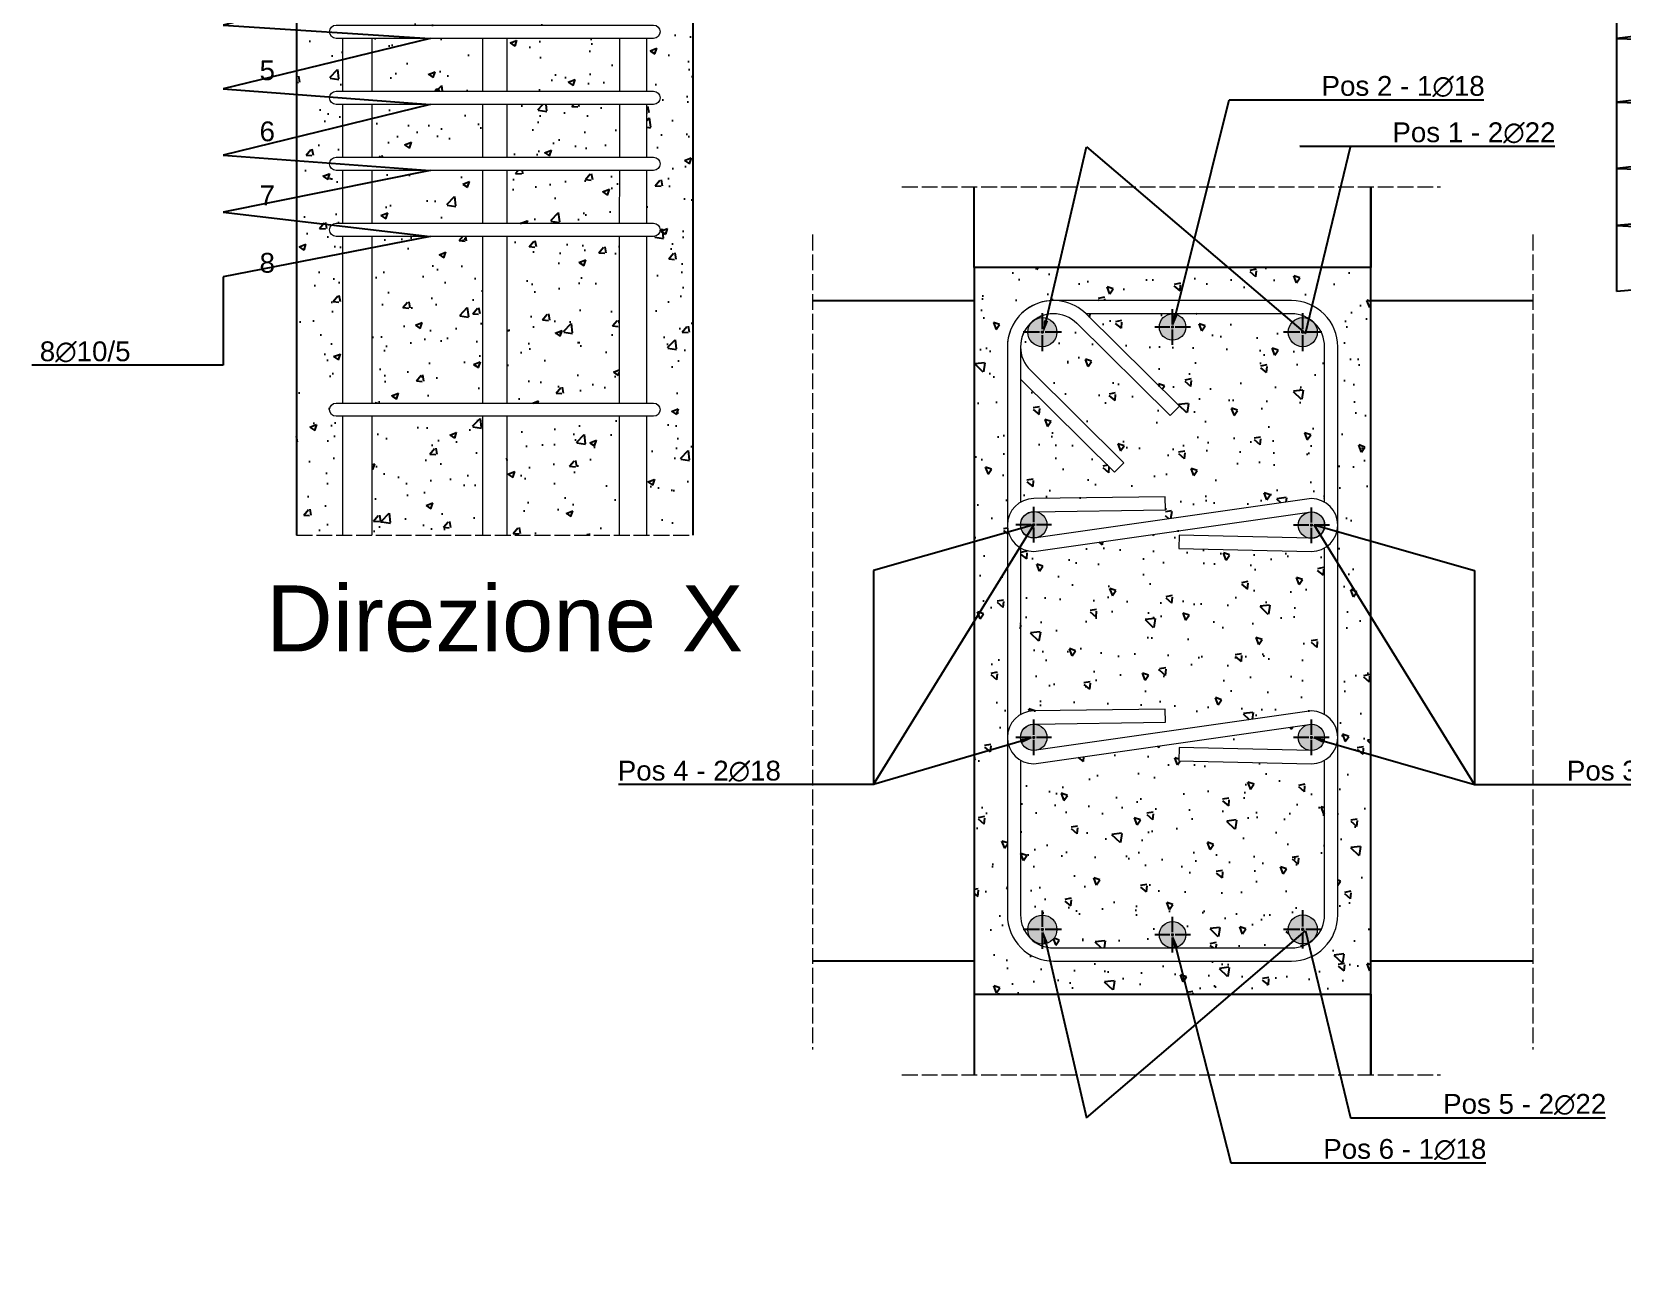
# Model space of a CAD drawing. Header units: millimetres. Extents: x -455371 to 117772, y -78417 to 116564.
# Drawn here: x -237967 to -236764, y 107057 to 107990 of the extents above; entities that cross this region are included whole.
import ezdxf
from ezdxf import colors
from ezdxf.entities.mleader import LeaderData, LeaderLine
from ezdxf.math import Vec2, Vec3

# ---------------------------------------------------------------- set-up
doc = ezdxf.new("R2010")
doc.units = ezdxf.units.MM
doc.linetypes.add('ACAD_ISO02W100', pattern=[15, 12, -3])
doc.linetypes.add('CENTER2', pattern=[28.575, 19.05, -3.175, 3.175, -3.175])
for name, color, linetype, lineweight in [('armature', 5, 'Continuous', 18), ('Cls', 7, 'Continuous', 25), ('quote', 5, 'Continuous', 15), ('RETINO ARMATURE', 253, 'Continuous', 15), ('Scritte', 7, 'Continuous', 15), ('staffe', 10, 'Continuous', 15), ('tratteggio 1 a 50', 230, 'ACAD_ISO02W100', 15)]:
    doc.layers.add(name, color=color, linetype=linetype, lineweight=lineweight)
doc.layers.add('RETINI', color=253, linetype='Continuous')
doc.styles.get("Standard").update_dxf_attribs({"font": 'arial.ttf'})
pattern_1 = [(140, (-129087.79, 444960.49), (4.7817257, 54.6554007), [5.715, -62.865]), (85, (-129087.79, 444960.49), (-57.317054, -10.573026), [4.572, -50.292175]), (190.451445, (-129087.39, 444965.045), (-52.5353256, 44.082374), [4.857003, -53.427073]), (136.1842, (-129103.03, 444960.49), (12.612698, 81.323712), [8.5725, -94.2975]), (186.635558, (-129101.98, 444967.27), (-74.227837, 71.22124), [7.285507, -80.140682]), (81.18415, (-129103.03, 444960.49), (-74.227837, 71.22124), [6.85799, -75.43792]), (111, (-129099.22, 444968.11), (30.6795595, 45.4843174), [5.715, -62.865]), (56, (-129099.22, 444968.11), (-55.25639, 18.5406085), [4.572, -50.292]), (161.451445, (-129096.66, 444971.9), (-24.576831, 64.024926), [4.857003, -53.426981]), (127.5, (-129087.788, 444960.49), (-25.3665117, 0.926581), [0, -49.6824, 0, -51.054, 0, -50.4825]), (97.5, (-129087.788, 444960.49), (-30.0541724, 20.0458988), [0, -29.1084, 0, -48.5394, 0, -19.2405]), (57.5, (-129087.788, 444943.497), (1.7186232, 40.6771786), [0, -19.05, 0, -59.436, 0, -78.867]), (47.5, (-129087.788, 444935.877), (-7.6279473, 44.4387544), [0, -24.765, 0, -39.4716, 0, -56.007])]

# ---------------------------------------------------------------- blocks, each defined once
blk = doc.blocks.new('*U3299')
at = {"layer": 'staffe'}
blk.add_lwpolyline([(-120, 5), (120, 5, -1), (120, -5), (-120, -5, -1)], format="xyb", close=True, dxfattribs=at)
blk = doc.blocks.new('*U3300')
at = {"layer": 'armature', "color": 0, "linetype": 'ByBlock', "lineweight": -2, "transparency": 16777216}
for p in [(0, 350), (0, 300), (0, 250), (0, 200), (0, 150), (0, 100), (0, 50), (0, 0)]:
    blk.add_blockref('*U3299', p, dxfattribs=at)
blk = doc.blocks.new('*U3271')
at = {"layer": 'Cls', "color": 0, "linetype": 'CENTER2', "transparency": 16777216}
for p, q in [((0, 2.2), (0, 14.5)), ((-14.5, 0), (-2.2, 0)), ((2.2, 0), (14.5, 0)), ((0, -14.5), (0, -2.2))]:
    blk.add_line(p, q, dxfattribs=at)
at = {"layer": 'Cls', "color": 0, "linetype": 'Continuous', "transparency": 16777216}
for p, q in [((-1.1, 0), (1.1, 0)), ((0, -1.1), (0, 1.1))]:
    blk.add_line(p, q, dxfattribs=at)
blk = doc.blocks.new('*U3272')
at = {"layer": 'Cls', "color": 0, "linetype": 'CENTER2', "transparency": 16777216}
for p, q in [((0, 2), (0, 13.5)), ((-13.5, 0), (-2, 0)), ((2, 0), (13.5, 0)), ((0, -13.5), (0, -2))]:
    blk.add_line(p, q, dxfattribs=at)
at = {"layer": 'Cls', "color": 0, "linetype": 'Continuous', "transparency": 16777216}
for p, q in [((-1, 0), (1, 0)), ((0, -1), (0, 1))]:
    blk.add_line(p, q, dxfattribs=at)
blk = doc.blocks.new('*U3273')
at = {"layer": 'Cls', "color": 0, "linetype": 'CENTER2', "transparency": 16777216}
for p, q in [((0, 2.2), (0, 14.5)), ((-14.5, 0), (-2.2, 0)), ((2.2, 0), (14.5, 0)), ((0, -14.5), (0, -2.2))]:
    blk.add_line(p, q, dxfattribs=at)
at = {"layer": 'Cls', "color": 0, "linetype": 'Continuous', "transparency": 16777216}
for p, q in [((-1.1, 0), (1.1, 0)), ((0, -1.1), (0, 1.1))]:
    blk.add_line(p, q, dxfattribs=at)
blk = doc.blocks.new('*U3274')
at = {"layer": 'Cls', "color": 0, "linetype": 'CENTER2', "transparency": 16777216}
for p, q in [((0, 2), (0, 13.5)), ((-13.5, 0), (-2, 0)), ((2, 0), (13.5, 0)), ((0, -13.5), (0, -2))]:
    blk.add_line(p, q, dxfattribs=at)
at = {"layer": 'Cls', "color": 0, "linetype": 'Continuous', "transparency": 16777216}
for p, q in [((-1, 0), (1, 0)), ((0, -1), (0, 1))]:
    blk.add_line(p, q, dxfattribs=at)
blk = doc.blocks.new('*U3282')
at = {"layer": 'Cls', "color": 0, "linetype": 'CENTER2', "transparency": 16777216}
for p, q in [((0, 2), (0, 13.5)), ((-13.5, 0), (-2, 0)), ((2, 0), (13.5, 0)), ((0, -13.5), (0, -2))]:
    blk.add_line(p, q, dxfattribs=at)
at = {"layer": 'Cls', "color": 0, "linetype": 'Continuous', "transparency": 16777216}
for p, q in [((-1, 0), (1, 0)), ((0, -1), (0, 1))]:
    blk.add_line(p, q, dxfattribs=at)
blk = doc.blocks.new('*U3283')
at = {"layer": 'Cls', "color": 0, "linetype": 'CENTER2', "transparency": 16777216}
for p, q in [((0, 2), (0, 13.5)), ((-13.5, 0), (-2, 0)), ((2, 0), (13.5, 0)), ((0, -13.5), (0, -2))]:
    blk.add_line(p, q, dxfattribs=at)
at = {"layer": 'Cls', "color": 0, "linetype": 'Continuous', "transparency": 16777216}
for p, q in [((-1, 0), (1, 0)), ((0, -1), (0, 1))]:
    blk.add_line(p, q, dxfattribs=at)
blk = doc.blocks.new('*U3284')
at = {"layer": 'Cls', "color": 0, "linetype": 'CENTER2', "transparency": 16777216}
for p, q in [((0, 2), (0, 13.5)), ((-13.5, 0), (-2, 0)), ((2, 0), (13.5, 0)), ((0, -13.5), (0, -2))]:
    blk.add_line(p, q, dxfattribs=at)
at = {"layer": 'Cls', "color": 0, "linetype": 'Continuous', "transparency": 16777216}
for p, q in [((-1, 0), (1, 0)), ((0, -1), (0, 1))]:
    blk.add_line(p, q, dxfattribs=at)
blk = doc.blocks.new('*U3285')
at = {"layer": 'Cls', "color": 0, "linetype": 'CENTER2', "transparency": 16777216}
for p, q in [((0, 2.2), (0, 14.5)), ((-14.5, 0), (-2.2, 0)), ((2.2, 0), (14.5, 0)), ((0, -14.5), (0, -2.2))]:
    blk.add_line(p, q, dxfattribs=at)
at = {"layer": 'Cls', "color": 0, "linetype": 'Continuous', "transparency": 16777216}
for p, q in [((-1.1, 0), (1.1, 0)), ((0, -1.1), (0, 1.1))]:
    blk.add_line(p, q, dxfattribs=at)
blk = doc.blocks.new('*U3269')
at = {"layer": 'Cls', "color": 0, "linetype": 'CENTER2', "transparency": 16777216}
for p, q in [((0, 2), (0, 13.5)), ((-13.5, 0), (-2, 0)), ((2, 0), (13.5, 0)), ((0, -13.5), (0, -2))]:
    blk.add_line(p, q, dxfattribs=at)
at = {"layer": 'Cls', "color": 0, "linetype": 'Continuous', "transparency": 16777216}
for p, q in [((-1, 0), (1, 0)), ((0, -1), (0, 1))]:
    blk.add_line(p, q, dxfattribs=at)
blk = doc.blocks.new('*U3270')
at = {"layer": 'Cls', "color": 0, "linetype": 'CENTER2', "transparency": 16777216}
for p, q in [((0, 2.2), (0, 14.5)), ((-14.5, 0), (-2.2, 0)), ((2.2, 0), (14.5, 0)), ((0, -14.5), (0, -2.2))]:
    blk.add_line(p, q, dxfattribs=at)
at = {"layer": 'Cls', "color": 0, "linetype": 'Continuous', "transparency": 16777216}
for p, q in [((-1.1, 0), (1.1, 0)), ((0, -1.1), (0, 1.1))]:
    blk.add_line(p, q, dxfattribs=at)

msp = doc.modelspace()

# ---------------------------------------------------------------- hatches: boundary and pattern name
at = {"layer": 'RETINI'}
h = msp.add_hatch(dxfattribs=at)
h.set_pattern_fill('AR-CONC', color=256, scale=0.29)
h.set_pattern_definition([(50, (88878.323, -5610.82), (52.833554, -4.622335), [5.5245, -60.7695]), (355, (88878.32, -5610.82), (-10.220592, 55.406485), [4.4196, -48.615769]), (100.451445, (88882.725, -5611.205), (42.612962, 50.784148), [4.6951026, -51.646171]), (46.1842, (88878.32, -5596.09), (78.612922, -12.192275), [8.28675, -91.15425]), (96.635558, (88884.87, -5597.104), (68.847199, 71.753576), [7.042657, -77.469326]), (351.18415, (88878.32, -5596.09), (68.847199, 71.753576), [6.62939, -72.923322]), (21, (88885.69, -5599.77), (43.9681735, -29.6569075), [5.5245, -60.7695]), (326, (88885.69, -5599.77), (17.922588, 53.41451), [4.4196, -48.6156]), (71.451445, (88889.353, -5602.243), (61.8907616, 23.757603), [4.6951026, -51.646082]), (37.5, (88878.323, -5610.82), (0.8956949, 24.5209613), [0, -48.02632, 0, -49.3522, 0, -48.79975]), (7.5, (88878.323, -5610.82), (19.3777021, 29.0523667), [0, -28.13812, 0, -46.92142, 0, -18.59915]), (327.5, (88861.896, -5610.82), (39.3212726, -1.6613358), [0, -18.415, 0, -57.4548, 0, -76.2381]), (317.5, (88854.53, -5610.82), (42.9574626, 7.3736824), [0, -23.9395, 0, -38.15588, 0, -54.1401])])
h.paths.add_polyline_path([(-237731.6, 108184.9), (-237736.6, 108184.9, -1), (-237736.6, 108194.9), (-237731.6, 108194.9), (-237731.6, 108202.8), (-237812.2, 108202.8), (-237812.2, 108143.8), (-237812.2, 108081.1), (-237731.6, 108079.7), (-237731.6, 108084.9), (-237736.6, 108084.9, -1), (-237736.6, 108094.9), (-237731.6, 108094.9), (-237731.6, 108134.9), (-237736.6, 108134.9, -1), (-237736.6, 108144.9), (-237731.6, 108144.9)])
h.paths.add_polyline_path([(-237820.2, 108143.8), (-237820.2, 108202.8), (-237912.2, 108202.8), (-237912.2, 108143.8), (-237912.2, 108083), (-237820.2, 108081.3)])
h.paths.add_polyline_path([(-237920.2, 108202.8), (-237966.6, 108202.8), (-237966.6, 108084), (-237920.2, 108083.1), (-237920.2, 108143.8)])
h.paths.add_polyline_path([(-237421, 108202.8), (-237501.6, 108202.8), (-237501.6, 108194.9), (-237496.6, 108194.9, -1), (-237496.6, 108184.9), (-237501.6, 108184.9), (-237501.6, 108144.9), (-237496.6, 108144.9, -1), (-237496.6, 108134.9), (-237501.6, 108134.9), (-237501.6, 108094.9), (-237496.6, 108094.9, -1), (-237496.6, 108084.9), (-237501.6, 108084.9), (-237501.6, 108079.7), (-237421, 108081.1), (-237421, 108143.8)])
h.paths.add_polyline_path([(-237321, 108202.8), (-237413, 108202.8), (-237413, 108143.8), (-237413, 108081.3), (-237321, 108083), (-237321, 108143.8)])
h.paths.add_polyline_path([(-237266.6, 108202.8), (-237313, 108202.8), (-237313, 108143.8), (-237313, 108083.1), (-237266.6, 108084)])
h.paths.add_polyline_path([(-237522.2, 108298.8), (-237607.6, 108298.8), (-237607.6, 108220.8), (-237522.2, 108220.8)])
h.paths.add_polyline_path([(-237625.6, 108298.8), (-237709.6, 108298.8), (-237709.6, 108220.8), (-237625.6, 108220.8)])
h.paths.add_polyline_path([(-237625.6, 108398.8), (-237709.6, 108398.8), (-237709.6, 108308.8), (-237625.6, 108308.8)])
h.paths.add_polyline_path([(-237522.1, 108398.8), (-237607.6, 108398.8), (-237607.6, 108308.8), (-237522.2, 108308.8)])
h.paths.add_polyline_path([(-237625.6, 108184.9), (-237709.6, 108184.9), (-237709.6, 108144.9), (-237625.6, 108144.9)])
h.paths.add_polyline_path([(-237625.6, 108202.8), (-237709.6, 108202.8), (-237709.6, 108194.9), (-237625.6, 108194.9)])
h.paths.add_polyline_path([(-237522.2, 108202.8), (-237607.6, 108202.8), (-237607.6, 108194.9), (-237522.2, 108194.9)])
h.paths.add_polyline_path([(-237522.3, 108184.9), (-237607.6, 108184.9), (-237607.6, 108144.9), (-237522.3, 108144.9)])
h.paths.add_polyline_path([(-237625.6, 108134.9), (-237709.6, 108134.9), (-237709.6, 108094.9), (-237625.6, 108094.9)])
h.paths.add_polyline_path([(-237522.3, 108134.9), (-237607.6, 108134.9), (-237607.6, 108094.9), (-237522.3, 108094.9)])
h.paths.add_polyline_path([(-237625.6, 108084.9), (-237709.6, 108084.9), (-237709.6, 108079.2), (-237625.6, 108077.7)])
h.paths.add_polyline_path([(-237522.3, 108084.9), (-237607.6, 108084.9), (-237607.6, 108077.7), (-237522.3, 108079.3)])
h.paths.add_polyline_path([(-237625.6, 108059.7), (-237709.6, 108061.2), (-237709.6, 108044.9), (-237625.6, 108044.9)])
h.paths.add_polyline_path([(-237522.3, 108061.3), (-237607.6, 108059.7), (-237607.6, 108044.9), (-237522.3, 108044.9)])
h.paths.add_polyline_path([(-237625.6, 108034.9), (-237709.6, 108034.9), (-237709.6, 107994.9), (-237625.6, 107994.9)])
h.paths.add_polyline_path([(-237522.3, 108034.9), (-237607.6, 108034.9), (-237607.6, 107994.9), (-237522.4, 107994.9)])
h.paths.add_polyline_path([(-237522.4, 107984.9), (-237607.6, 107984.9), (-237607.6, 107944.9), (-237522.4, 107944.9)])
h.paths.add_polyline_path([(-237625.6, 107984.9), (-237709.6, 107984.9), (-237709.6, 107944.9), (-237625.6, 107944.9)])
h.paths.add_polyline_path([(-237625.6, 107934.9), (-237709.6, 107934.9), (-237709.6, 107894.9), (-237625.6, 107894.9)])
h.paths.add_polyline_path([(-237522.4, 107934.9), (-237607.6, 107934.9), (-237607.6, 107894.9), (-237522.4, 107894.9)])
h.paths.add_polyline_path([(-237522.4, 107884.9), (-237607.6, 107884.9), (-237607.6, 107844.9), (-237522.5, 107844.9)])
h.paths.add_polyline_path([(-237625.6, 107884.9), (-237709.6, 107884.9), (-237709.6, 107844.9), (-237625.6, 107844.9)])
h.paths.add_polyline_path([(-237625.6, 107834.9), (-237709.6, 107834.9), (-237709.6, 107708.8), (-237625.6, 107708.8)])
h.paths.add_polyline_path([(-237522.5, 107834.9), (-237607.6, 107834.9), (-237607.6, 107708.8), (-237522.5, 107708.8)])
h.paths.add_polyline_path([(-237522.6, 107698.8), (-237607.6, 107698.8), (-237607.6, 107608.8), (-237522.6, 107608.8)])
h.paths.add_polyline_path([(-237625.6, 107698.8), (-237709.6, 107698.8), (-237709.6, 107608.8), (-237625.6, 107608.8)])
edge = h.paths.add_edge_path()
edge.add_line((-237741.6, 108403.8), (-237766.6, 108403.8))
edge.add_line((-237766.6, 108403.8), (-237766.6, 108253.8))
edge.add_line((-237766.6, 108253.8), (-237966.6, 108253.8))
edge.add_line((-237966.6, 108253.8), (-237966.6, 108220.8))
edge.add_line((-237966.6, 108220.8), (-237920.2, 108220.8))
edge.add_line((-237920.2, 108220.8), (-237920.2, 108224.8))
edge.add_arc((-237916.2, 108224.8), 4, 0.0218, 180.0218, ccw=False)
edge.add_line((-237912.2, 108224.8), (-237912.2, 108220.8))
edge.add_line((-237912.2, 108220.8), (-237820.2, 108220.8))
edge.add_line((-237820.2, 108220.8), (-237820.2, 108224.8))
edge.add_arc((-237816.2, 108224.8), 4, 0.0218, 180.0218, ccw=False)
edge.add_line((-237812.2, 108224.8), (-237812.2, 108220.8))
edge.add_line((-237812.2, 108220.8), (-237731.6, 108220.8))
edge.add_line((-237731.6, 108220.8), (-237731.6, 108298.8))
edge.add_line((-237731.6, 108298.8), (-237736.6, 108298.8))
edge.add_arc((-237736.6, 108303.8), 5, 90, 270, ccw=False)
edge.add_line((-237736.6, 108308.8), (-237731.6, 108308.8))
edge.add_line((-237731.6, 108308.8), (-237731.6, 108398.8))
edge.add_line((-237731.6, 108398.8), (-237736.6, 108398.8))
edge.add_arc((-237736.6, 108403.8), 5, 180, 270, ccw=False)
edge = h.paths.add_edge_path()
edge.add_line((-237466.6, 108403.8), (-237491.6, 108403.8))
edge.add_arc((-237496.6, 108403.8), 5, 270, 360, ccw=False)
edge.add_line((-237496.6, 108398.8), (-237501.6, 108398.8))
edge.add_line((-237501.6, 108398.8), (-237501.6, 108308.8))
edge.add_line((-237501.6, 108308.8), (-237496.6, 108308.8))
edge.add_arc((-237496.6, 108303.8), 5, -90, 90, ccw=False)
edge.add_line((-237496.6, 108298.8), (-237501.6, 108298.8))
edge.add_line((-237501.6, 108298.8), (-237501.6, 108220.8))
edge.add_line((-237501.6, 108220.8), (-237421, 108220.8))
edge.add_line((-237421, 108220.8), (-237421, 108224.8))
edge.add_arc((-237417, 108224.8), 4, 0.0218, 180.0218, ccw=False)
edge.add_line((-237413, 108224.8), (-237413, 108220.8))
edge.add_line((-237413, 108220.8), (-237321, 108220.8))
edge.add_line((-237321, 108220.8), (-237321, 108224.8))
edge.add_arc((-237317, 108224.8), 4, 0.0218, 180.0218, ccw=False)
edge.add_line((-237313, 108224.8), (-237313, 108220.8))
edge.add_line((-237313, 108220.8), (-237266.6, 108220.8))
edge.add_line((-237266.6, 108220.8), (-237266.6, 108253.8))
edge.add_line((-237266.6, 108253.8), (-237466.6, 108253.8))
edge.add_line((-237466.6, 108253.8), (-237466.6, 108403.8))
edge = h.paths.add_edge_path()
edge.add_line((-237501.6, 107608.8), (-237466.6, 107608.8))
edge.add_line((-237466.6, 107608.8), (-237466.6, 108033.8))
edge.add_line((-237466.6, 108033.8), (-237266.6, 108033.8))
edge.add_line((-237266.6, 108033.8), (-237266.6, 108066))
edge.add_line((-237266.6, 108066), (-237313, 108065.1))
edge.add_line((-237313, 108065.1), (-237313, 108062.8))
edge.add_arc((-237317, 108062.8), 4, -179.9782, 0.0218, ccw=False)
edge.add_line((-237321, 108062.8), (-237321, 108065))
edge.add_line((-237321, 108065), (-237413, 108063.3))
edge.add_line((-237413, 108063.3), (-237413, 108062.8))
edge.add_arc((-237417, 108062.8), 4, -179.9782, 0.0218, ccw=False)
edge.add_line((-237421, 108062.8), (-237421, 108063.1))
edge.add_line((-237421, 108063.1), (-237501.6, 108061.7))
edge.add_line((-237501.6, 108061.7), (-237501.6, 108044.9))
edge.add_line((-237501.6, 108044.9), (-237496.6, 108044.9))
edge.add_arc((-237496.6, 108039.9), 5, -90, 90, ccw=False)
edge.add_line((-237496.6, 108034.9), (-237501.6, 108034.9))
edge.add_line((-237501.6, 108034.9), (-237501.6, 107994.9))
edge.add_line((-237501.6, 107994.9), (-237496.6, 107994.9))
edge.add_arc((-237496.6, 107989.9), 5, -90, 90, ccw=False)
edge.add_line((-237496.6, 107984.9), (-237501.6, 107984.9))
edge.add_line((-237501.6, 107984.9), (-237501.6, 107944.9))
edge.add_line((-237501.6, 107944.9), (-237496.6, 107944.9))
edge.add_arc((-237496.6, 107939.9), 5, -90, 90, ccw=False)
edge.add_line((-237496.6, 107934.9), (-237501.6, 107934.9))
edge.add_line((-237501.6, 107934.9), (-237501.6, 107894.9))
edge.add_line((-237501.6, 107894.9), (-237496.6, 107894.9))
edge.add_arc((-237496.6, 107889.9), 5, -90, 90, ccw=False)
edge.add_line((-237496.6, 107884.9), (-237501.6, 107884.9))
edge.add_line((-237501.6, 107884.9), (-237501.6, 107844.9))
edge.add_line((-237501.6, 107844.9), (-237496.6, 107844.9))
edge.add_arc((-237496.6, 107839.9), 5, -90, 90, ccw=False)
edge.add_line((-237496.6, 107834.9), (-237501.6, 107834.9))
edge.add_line((-237501.6, 107834.9), (-237501.6, 107708.8))
edge.add_line((-237501.6, 107708.8), (-237496.6, 107708.8))
edge.add_arc((-237496.6, 107703.8), 5, -90, 90, ccw=False)
edge.add_line((-237496.6, 107698.8), (-237501.6, 107698.8))
edge.add_line((-237501.6, 107698.8), (-237501.6, 107608.8))
edge = h.paths.add_edge_path()
edge.add_line((-237766.6, 107608.8), (-237731.6, 107608.8))
edge.add_line((-237731.6, 107608.8), (-237731.6, 107698.8))
edge.add_line((-237731.6, 107698.8), (-237736.6, 107698.8))
edge.add_arc((-237736.6, 107703.8), 5, 90, 270, ccw=False)
edge.add_line((-237736.6, 107708.8), (-237731.6, 107708.8))
edge.add_line((-237731.6, 107708.8), (-237731.6, 107834.9))
edge.add_line((-237731.6, 107834.9), (-237736.6, 107834.9))
edge.add_arc((-237736.6, 107839.9), 5, 90, 270, ccw=False)
edge.add_line((-237736.6, 107844.9), (-237731.6, 107844.9))
edge.add_line((-237731.6, 107844.9), (-237731.6, 107884.9))
edge.add_line((-237731.6, 107884.9), (-237736.6, 107884.9))
edge.add_arc((-237736.6, 107889.9), 5, 90, 270, ccw=False)
edge.add_line((-237736.6, 107894.9), (-237731.6, 107894.9))
edge.add_line((-237731.6, 107894.9), (-237731.6, 107934.9))
edge.add_line((-237731.6, 107934.9), (-237736.6, 107934.9))
edge.add_arc((-237736.6, 107939.9), 5, 90, 270, ccw=False)
edge.add_line((-237736.6, 107944.9), (-237731.6, 107944.9))
edge.add_line((-237731.6, 107944.9), (-237731.6, 107984.9))
edge.add_line((-237731.6, 107984.9), (-237736.6, 107984.9))
edge.add_arc((-237736.6, 107989.9), 5, 90, 270, ccw=False)
edge.add_line((-237736.6, 107994.9), (-237731.6, 107994.9))
edge.add_line((-237731.6, 107994.9), (-237731.6, 108034.9))
edge.add_line((-237731.6, 108034.9), (-237736.6, 108034.9))
edge.add_arc((-237736.6, 108039.9), 5, 90, 270, ccw=False)
edge.add_line((-237736.6, 108044.9), (-237731.6, 108044.9))
edge.add_line((-237731.6, 108044.9), (-237731.6, 108061.7))
edge.add_line((-237731.6, 108061.7), (-237812.2, 108063.1))
edge.add_line((-237812.2, 108063.1), (-237812.2, 108062.8))
edge.add_arc((-237816.2, 108062.8), 4, -179.9782, 0.0218, ccw=False)
edge.add_line((-237820.2, 108062.8), (-237820.2, 108063.3))
edge.add_line((-237820.2, 108063.3), (-237912.2, 108065))
edge.add_line((-237912.2, 108065), (-237912.2, 108062.8))
edge.add_arc((-237916.2, 108062.8), 4, -179.9782, 0.0218, ccw=False)
edge.add_line((-237920.2, 108062.8), (-237920.2, 108065.1))
edge.add_line((-237920.2, 108065.1), (-237966.6, 108066))
edge.add_line((-237966.6, 108066), (-237966.6, 108033.8))
edge.add_line((-237966.6, 108033.8), (-237766.6, 108033.8))
edge.add_line((-237766.6, 108033.8), (-237766.6, 107608.8))
h = msp.add_hatch(dxfattribs=at)
h.set_pattern_fill('AR-CONC', color=256, scale=0.3, angle=90)
h.set_pattern_definition([(140, (-175765.154, 448523.11), (4.7817257, 54.6554007), [5.715, -62.865]), (85, (-175765.154, 448523.11), (-57.317054, -10.573026), [4.572, -50.292175]), (190.451445, (-175764.755, 448527.663), (-52.5353256, 44.082374), [4.857003, -53.427073]), (136.1842, (-175780.394, 448523.11), (12.612698, 81.323712), [8.5725, -94.2975]), (186.635558, (-175779.34, 448529.886), (-74.227837, 71.22124), [7.285507, -80.140682]), (81.18415, (-175780.39, 448523.11), (-74.227837, 71.22124), [6.85799, -75.43792]), (111, (-175776.584, 448530.73), (30.6795595, 45.4843174), [5.715, -62.865]), (56, (-175776.584, 448530.73), (-55.25639, 18.5406085), [4.572, -50.292]), (161.451445, (-175774.027, 448534.52), (-24.576831, 64.024926), [4.857003, -53.426981]), (127.5, (-175765.154, 448523.109), (-25.3665117, 0.926581), [0, -49.6824, 0, -51.054, 0, -50.4825]), (97.5, (-175765.154, 448523.109), (-30.0541724, 20.0458988), [0, -29.1084, 0, -48.5394, 0, -19.2405]), (57.5, (-175765.154, 448506.116), (1.7186232, 40.6771786), [0, -19.05, 0, -59.436, 0, -78.867]), (47.5, (-175765.154, 448498.496), (-7.6279473, 44.4387544), [0, -24.765, 0, -39.4716, 0, -56.007])])
h.paths.add_polyline_path([(-236953.9, 107811.4), (-237253.9, 107811.4), (-237253.9, 107261.4), (-236953.9, 107261.4)])
h.paths.add_polyline_path([(-236978.9, 107751.4), (-236978.9, 107321.4, -0.414214), (-237013.9, 107286.4), (-237193.9, 107286.4, -0.414214), (-237228.9, 107321.4), (-237228.9, 107751.4, -0.414214), (-237193.9, 107786.4), (-237013.9, 107786.4, -0.414214)], flags=16)
h = msp.add_hatch(dxfattribs=at)
h.set_pattern_fill('AR-CONC', color=256, scale=0.3, angle=90)
h.set_pattern_definition(pattern_1)
h.paths.add_polyline_path([(-237203.3, 107597.3, -0.204353), (-237218.9, 107599.2), (-237218.9, 107473.2, -0.124172), (-237209.5, 107475.8), (-237109.5, 107477.2), (-237109.2, 107460.1), (-237004.5, 107475, -0.204917), (-236988.9, 107473.1), (-236988.9, 107599.2, -0.131928), (-236998.9, 107596.5), (-237099.1, 107598.8), (-237098.8, 107612.2)])
h.paths.add_polyline_path([(-237103.9, 107776.4, -1), (-237103.9, 107756.4, -1), (-237103.9, 107776.4), (-237169.4, 107776.4), (-237098.6, 107706.4), (-237105.6, 107699.3), (-237176.3, 107769.2, 0.289543), (-237202.4, 107774.9), (-237202.4, 107773.5, -1), (-237202.4, 107751.5, -0.414214), (-237213.4, 107762.5), (-237216.3, 107762.5, 0.32833), (-237211.1, 107733.3), (-237140.8, 107663.7), (-237147.8, 107656.6), (-237218.9, 107726.9), (-237218.9, 107633.8, -0.124172), (-237209.5, 107636.5), (-237109.5, 107637.9), (-237109.2, 107620.8), (-237004.5, 107635.7, -0.204917), (-236988.9, 107633.8), (-236988.9, 107751.4, 0.114975), (-236991.5, 107762.5), (-236994.4, 107762.5, -0.414214), (-237005.4, 107751.5, -1), (-237005.4, 107773.5), (-237005.4, 107775, 0.086564), (-237013.9, 107776.4)])
h = msp.add_hatch(dxfattribs=at)
h.set_pattern_fill('AR-CONC', color=256, scale=0.3, angle=90)
h.set_pattern_definition(pattern_1)
h.paths.add_polyline_path([(-237099.1, 107438.1), (-237098.8, 107448.1), (-236998.9, 107445.8, -0.869161), (-237001.6, 107465.4), (-237208.9, 107435.8, -0.131378), (-237218.9, 107438.5), (-237218.9, 107321.4, 0.115463), (-237216.3, 107310.3), (-237213.4, 107310.3, -0.414214), (-237202.4, 107321.3, -1), (-237202.4, 107299.3), (-237202.4, 107297.9, 0.087042), (-237193.9, 107296.4), (-237103.9, 107296.4, -1), (-237103.9, 107316.4, -1), (-237103.9, 107296.4), (-237013.9, 107296.4, 0.086564), (-237005.4, 107297.9), (-237005.4, 107299.4, -1), (-237005.4, 107321.4, -0.414214), (-236994.4, 107310.4), (-236991.5, 107310.4, 0.114975), (-236988.9, 107321.4), (-236988.9, 107438.5, -0.131928), (-236998.9, 107435.8)])
at = {"layer": 'RETINO ARMATURE'}
h = msp.add_hatch(color=256, dxfattribs=at)
h.dxf.hatch_style = 1
h.paths.add_polyline_path([(-237218.9, 107617.1), (-237218.9, 107615.9, 0.391303), (-237208.9, 107606.7, 0.916357), (-237207.2, 107626.5), (-237209.3, 107626.5, 0.384742)])
h.paths.add_polyline_path([(-237218.9, 107617.5), (-237218.9, 107617.1, -0.384742), (-237209.3, 107626.5), (-237208.9, 107626.5), (-237208.9, 107626.7, 0.391303)])
h.paths.add_polyline_path([(-237208.9, 107626.7), (-237208.9, 107626.5), (-237207.2, 107626.5, 0.043647)])
h.paths.add_polyline_path([(-237202.4, 107751.5, 1), (-237202.4, 107773.5, 1)])
h = msp.add_hatch(color=256, dxfattribs=at)
h.dxf.hatch_style = 1
h.paths.add_polyline_path([(-236994.4, 107762.5, 1), (-237016.4, 107762.5, 1)])
h.paths.add_polyline_path([(-237113.9, 107766.4, 1), (-237093.9, 107766.4, 1)])
h = msp.add_hatch(color=256, dxfattribs=at)
h.dxf.hatch_style = 1
h.paths.add_polyline_path([(-236998.9, 107626.5, 0.017753), (-236999.6, 107626.5), (-237001, 107626.3, 0.837197), (-237000.3, 107606.6), (-236998.9, 107606.6, 0.619512), (-236991, 107622.6, 0.231788)])
h = msp.add_hatch(color=256, dxfattribs=at)
h.dxf.hatch_style = 1
h.paths.add_polyline_path([(-237218.9, 107456.4), (-237218.9, 107455.2, 0.396399), (-237208.9, 107445.8), (-237206.1, 107446.2, 0.864726), (-237208.8, 107465.8), (-237209.2, 107465.8, 0.38653)])
h = msp.add_hatch(color=256, dxfattribs=at)
h.dxf.hatch_style = 1
h.paths.add_polyline_path([(-236998.8, 107465.8, 0.017753), (-236999.6, 107465.8), (-237001, 107465.6, 0.837197), (-237000.2, 107445.9), (-236998.9, 107445.9, 0.619512), (-236990.9, 107462, 0.231788)])
h = msp.add_hatch(color=256, dxfattribs=at)
h.dxf.hatch_style = 1
h.paths.add_polyline_path([(-237191.4, 107310.3, 1), (-237213.4, 107310.3, 1)])
h = msp.add_hatch(color=256, dxfattribs=at)
h.dxf.hatch_style = 1
h.paths.add_polyline_path([(-237016.4, 107310.4, 1), (-236994.4, 107310.4, 1)])
h = msp.add_hatch(color=256, dxfattribs=at)
h.dxf.hatch_style = 1
h.paths.add_polyline_path([(-237093.9, 107306.4, 1), (-237113.9, 107306.4, 1)])

# ---------------------------------------------------------------- linework, layer by layer
at = {"layer": 'armature'}
for points in [[(-237731.6, 107944.9), (-237731.6, 107984.9)], [(-237709.6, 107984.9), (-237709.6, 107944.9)], [(-237625.6, 107944.9), (-237625.6, 107984.9)], [(-237607.6, 107984.9), (-237607.6, 107944.9)], [(-237522.4, 107984.9), (-237522.4, 107944.9)], [(-237501.6, 107944.9), (-237501.6, 107984.9)], [(-237731.6, 107894.9), (-237731.6, 107934.9)], [(-237709.6, 107934.9), (-237709.6, 107894.9)], [(-237625.6, 107894.9), (-237625.6, 107934.9)], [(-237607.6, 107934.9), (-237607.6, 107894.9)], [(-237522.4, 107934.9), (-237522.4, 107894.9)], [(-237501.6, 107894.9), (-237501.6, 107934.9)], [(-237731.6, 107844.9), (-237731.6, 107884.9)], [(-237709.6, 107884.9), (-237709.6, 107844.9)], [(-237625.6, 107844.9), (-237625.6, 107884.9)], [(-237607.6, 107884.9), (-237607.6, 107844.9)], [(-237522.4, 107884.9), (-237522.5, 107844.9)], [(-237501.6, 107844.9), (-237501.6, 107884.9)], [(-237731.6, 107708.8), (-237731.6, 107834.9)], [(-237709.6, 107834.9), (-237709.6, 107708.8)], [(-237625.6, 107708.8), (-237625.6, 107834.9)], [(-237607.6, 107834.9), (-237607.6, 107708.8)], [(-237522.5, 107834.9), (-237522.5, 107708.8)], [(-237501.6, 107708.8), (-237501.6, 107834.9)], [(-237731.6, 107608.8), (-237731.6, 107698.8)], [(-237709.6, 107698.8), (-237709.6, 107608.8)], [(-237625.6, 107608.8), (-237625.6, 107698.8)], [(-237607.6, 107698.8), (-237607.6, 107608.8)], [(-237522.6, 107698.8), (-237522.6, 107608.8)], [(-237501.6, 107608.8), (-237501.6, 107698.8)]]:
    msp.add_lwpolyline(points, dxfattribs=at)
for centre, radius in [((-237202.4, 107762.5), 11), ((-237103.9, 107766.4), 10), ((-237005.4, 107762.5), 11), ((-237208.9, 107616.7), 10), ((-236998.8, 107616.4), 10), ((-237208.9, 107455.8), 10), ((-236998.9, 107455.8), 10), ((-237202.4, 107310.3), 11), ((-237005.4, 107310.4), 11), ((-237103.9, 107306.4), 10)]:
    msp.add_circle(centre, radius, dxfattribs=at)
at = {"layer": 'Cls'}
for points in [[(-237966.6, 108033.8), (-237766.6, 108033.8), (-237766.6, 107608.8)], [(-237466.6, 107608.8), (-237466.6, 108033.8)], [(-237253.9, 107811.4), (-237253.9, 107872.4)], [(-236953.9, 107811.4), (-236953.9, 107872.4)], [(-236953.9, 107872.4), (-236953.9, 107811.4), (-236953.9, 107811.4)], [(-237253.9, 107811.4), (-237253.9, 107261.4), (-236953.9, 107261.4), (-236953.9, 107811.4), (-237253.9, 107811.4)], [(-237376.4, 107786.4), (-237253.9, 107786.4)], [(-236953.9, 107786.4), (-236953.9, 107786.4), (-236831.4, 107786.4)], [(-237253.9, 107286.4), (-237253.9, 107286.4), (-237376.4, 107286.4)], [(-236831.4, 107286.4), (-236953.9, 107286.4)], [(-237253.9, 107261.4), (-237253.9, 107200.4)], [(-236953.9, 107261.4), (-236953.9, 107200.4)], [(-236953.9, 107200.4), (-236953.9, 107261.4), (-236953.9, 107261.4)]]:
    msp.add_lwpolyline(points, dxfattribs=at)
at = {"layer": 'staffe'}
for points in [[(-237228.9, 107751.4), (-237228.9, 107321.4, 0.414214), (-237193.9, 107286.4), (-237013.9, 107286.4, 0.414214), (-236978.9, 107321.4), (-236978.9, 107751.4, 0.414214), (-237013.9, 107786.4), (-237193.9, 107786.4, 0.414214)], [(-237736.6, 107708.8), (-237496.6, 107708.8, -1), (-237496.6, 107698.8), (-237736.6, 107698.8, -1)], [(-236998.9, 107606.5), (-237098.8, 107608.8), (-237099.1, 107598.8), (-236998.9, 107596.5, 0.666247), (-236998.9, 107596.5, 1), (-236998.9, 107636.5), (-237208.9, 107606.5, -0.980013), (-237209.3, 107626.5), (-237109.3, 107627.9), (-237109.5, 107637.9), (-237208.9, 107636.5, 0.666247), (-237208.9, 107636.5, 1), (-237208.9, 107596.5), (-236998.9, 107626.5, -0.998301)], [(-236998.9, 107445.8), (-237098.8, 107448.1), (-237099.1, 107438.1), (-236998.9, 107435.8, 0.666247), (-236998.9, 107435.8, 1), (-236998.9, 107475.8), (-237208.9, 107445.8, -0.980013), (-237209.3, 107465.8), (-237109.3, 107467.2), (-237109.5, 107477.2), (-237208.9, 107475.8, 0.666247), (-237208.9, 107475.8, 1), (-237208.9, 107435.8), (-236998.9, 107465.8, -0.998301)]]:
    msp.add_lwpolyline(points, format="xyb", close=True, dxfattribs=at)
for points in [[(-237176.7, 107769.6), (-237105.6, 107699.3), (-237098.6, 107706.4), (-237169.3, 107776.3, 0.666247), (-237228.9, 107751.4, 0.666247)], [(-237193.9, 107776.4, 0.414214), (-237218.9, 107751.4), (-237218.9, 107633.8)], [(-236988.9, 107633.8), (-236988.9, 107751.4, 0.414214), (-237013.9, 107776.4), (-237169.4, 107776.4)], [(-237218.9, 107438.5), (-237218.9, 107321.4, 0.414214), (-237193.9, 107296.4), (-237013.9, 107296.4, 0.414214), (-236988.9, 107321.4), (-236988.9, 107438.5)]]:
    msp.add_lwpolyline(points, format="xyb", dxfattribs=at)
for points in [[(-237218.9, 107726.9), (-237147.8, 107656.6), (-237140.8, 107663.7), (-237211.5, 107733.7)], [(-237218.9, 107617.5), (-237218.9, 107615.9)], [(-236988.9, 107615.6), (-236988.9, 107617.3)], [(-237218.9, 107599.2), (-237218.9, 107473.2)], [(-236988.9, 107473.1), (-236988.9, 107599.2)], [(-237218.9, 107456.4), (-237218.9, 107455.2)], [(-236988.9, 107455.3), (-236988.9, 107456.4)]]:
    msp.add_lwpolyline(points, dxfattribs=at)
msp.add_arc((-237193.9, 107751.4), 25, 45.3064, 225.3064, dxfattribs=at)
at = {"layer": 'tratteggio 1 a 50'}
for points in [[(-237308.7, 107872.4), (-236901.3, 107872.4)], [(-237376.4, 107836.3), (-237376.4, 107219.5)], [(-236831.4, 107836.3), (-236831.4, 107219.5)], [(-237766.6, 107608.8), (-237466.6, 107608.8)], [(-237308.7, 107200.4), (-236901.3, 107200.4)]]:
    msp.add_lwpolyline(points, dxfattribs=at)

# ---------------------------------------------------------------- block references
at = {"layer": 'armature'}
msp.add_blockref('*U3300', (-237616.6, 107839.9), dxfattribs=at)
at = {"layer": 'Cls', "linetype": 'CENTER2', "rotation": 90.00000000000001}
for name, p in [('*U3269', (-237103.9, 107766.4)), ('*U3270', (-237202.4, 107762.5)), ('*U3285', (-237005.4, 107762.5)), ('*U3282', (-237208.9, 107616.7)), ('*U3283', (-236998.8, 107616.4)), ('*U3274', (-237208.9, 107455.8)), ('*U3284', (-236998.9, 107455.8)), ('*U3273', (-237202.4, 107310.3)), ('*U3271', (-237005.4, 107310.4)), ('*U3272', (-237103.9, 107306.4))]:
    msp.add_blockref(name, p, dxfattribs=at)

# ---------------------------------------------------------------- texts
at = {"layer": 'Scritte', "attachment_point": 1}
for s, width, heights, insert, char_height in [('5', 62.827, [0], (-237794.6, 107968.2), 15), ('6', 62.827, [0], (-237794.6, 107922), 15), ('7', 62.827, [0], (-237794.6, 107873.6), 15), ('8', 62.827, [0], (-237794.6, 107822.5), 15), ('Direzione X', 381.257, [89.6], (-237789.7, 107570.8), 50)]:
    msp.add_mtext_dynamic_manual_height_columns(s, width=width, gutter_width=12.5, heights=heights, dxfattribs=dict(at, insert=insert, char_height=char_height))

# ---------------------------------------------------------------- leaders
at = {"layer": 'quote'}
ml = msp.add_multileader_mtext('Standard', dxfattribs=at)
ml.set_content('8∅10/5', color=256)
ml.set_leader_properties()
ml.build(insert=Vec2(0, 0))
ml.multileader.update_dxf_attribs({"text_left_attachment_type": 6, "text_right_attachment_type": 6, "dogleg_length": 20, "arrow_head_size": 10})
ctx = ml.context
ctx.base_point, ctx.char_height, ctx.arrow_head_size, ctx.landing_gap_size, ctx.plane_origin = Vec3(-236954.8, 108193.2), 15, 10, 50, Vec3(-236536.8, 108269.3)
ctx.left_attachment, ctx.right_attachment, ctx.text_align_type = 6, 6, 2
notes = []
notes.append((ctx, [(0, (1, 1, 0), (-236767.7, 108193.2), (-1, 0), 20, [(7, [(-236428.3, 108174.8), (-236767.7, 108139.8), (-236428.3, 108124.8), (-236767.7, 108090.8), (-236428.3, 108074.8), (-236767.7, 108037.4), (-236428.3, 108024.8), (-236767.7, 107984.8), (-236428.3, 107974.8), (-236767.7, 107936.7), (-236428.3, 107924.8), (-236767.7, 107886.4), (-236428.3, 107874.8), (-236767.7, 107843.2), (-236428.3, 107824.8), (-236767.7, 107793.2)], 0, [])])]))
ctx.mtext.insert, ctx.mtext.alignment, ctx.mtext.flow_direction = Vec3(-236837.7, 108211.2), 3, 5
ml = msp.add_multileader_mtext('Standard', dxfattribs=at)
ml.set_content('8∅10/5', color=256)
ml.set_leader_properties()
ml.build(insert=Vec2(0, 0))
ml.multileader.update_dxf_attribs({"text_left_attachment_type": 6, "text_right_attachment_type": 6, "dogleg_length": 20, "arrow_head_size": 10})
ctx = ml.context
ctx.base_point, ctx.char_height, ctx.arrow_head_size, ctx.landing_gap_size, ctx.plane_origin = Vec3(-238009.3, 107737.5), 15, 10, 50, Vec3(-237774.1, 108279.3)
ctx.left_attachment, ctx.right_attachment, ctx.text_align_type = 6, 6, 2
notes.append((ctx, [(0, (1, 1, 0), (-237822.2, 107737.5), (-1, 0), 20, [(7, [(-237665.6, 108184.9), (-237822.2, 108149.8), (-237665.6, 108134.9), (-237822.2, 108100.8), (-237665.6, 108084.9), (-237822.2, 108047.4), (-237665.6, 108034.9), (-237822.2, 107994.9), (-237665.6, 107984.9), (-237822.2, 107946.7), (-237665.6, 107934.9), (-237822.2, 107896.4), (-237665.6, 107884.9), (-237822.2, 107853.3), (-237665.6, 107834.9), (-237822.2, 107804.3)], 0, [])])]))
ctx.mtext.insert, ctx.mtext.alignment, ctx.mtext.flow_direction = Vec3(-237892.2, 107755.5), 3, 5
ml = msp.add_multileader_mtext('Standard', dxfattribs=at)
ml.set_content('Pos 2 - 1∅18', color=256)
ml.set_leader_properties()
ml.build(insert=Vec2(0, 0))
ml.multileader.update_dxf_attribs({"text_left_attachment_type": 6, "text_right_attachment_type": 6, "dogleg_length": 20, "arrow_head_size": 10})
ctx = ml.context
ctx.base_point, ctx.char_height, ctx.arrow_head_size, ctx.landing_gap_size, ctx.plane_origin = Vec3(-237041.2, 107938.4), 15, 10, 50, Vec3(-237307.8, 107759.6)
ctx.left_attachment, ctx.right_attachment = 6, 6
notes.append((ctx, [(0, (1, 1, 0), (-237061.2, 107938.4), (1, 0), 20, [(2, [(-237103.9, 107766.4), (-237061.2, 107938.4)], 0, [])])]))
ctx.mtext.insert, ctx.mtext.flow_direction = Vec3(-236991.2, 107956.4), 5
ml = msp.add_multileader_mtext('Standard', dxfattribs=at)
ml.set_content('Pos 1 - 2∅22', color=256)
ml.set_leader_properties()
ml.build(insert=Vec2(0, 0))
ml.multileader.update_dxf_attribs({"text_left_attachment_type": 6, "text_right_attachment_type": 6, "dogleg_length": 20, "arrow_head_size": 10})
ctx = ml.context
ctx.base_point, ctx.char_height, ctx.arrow_head_size, ctx.landing_gap_size, ctx.plane_origin = Vec3(-236987.6, 107903.3), 15, 10, 50, Vec3(-237301.7, 107754.6)
ctx.left_attachment, ctx.right_attachment = 6, 6
notes.append((ctx, [(0, (1, 1, 0), (-237007.6, 107903.3), (1, 0), 20, [(2, [(-237201.9, 107761.4), (-237169.1, 107902.8), (-237003.4, 107761.4), (-236969.2, 107902.8)], 0, [])])]))
ctx.mtext.insert, ctx.mtext.flow_direction = Vec3(-236937.6, 107921.3), 5
ml = msp.add_multileader_mtext('Standard', dxfattribs=at)
ml.set_content('Pos 4 - 2∅18', color=256)
ml.set_leader_properties()
ml.build(insert=Vec2(0, 0))
ml.multileader.update_dxf_attribs({"text_left_attachment_type": 6, "text_right_attachment_type": 6, "dogleg_length": 20, "arrow_head_size": 10})
ctx = ml.context
ctx.base_point, ctx.char_height, ctx.arrow_head_size, ctx.landing_gap_size, ctx.plane_origin = Vec3(-237571.2, 107420.1), 15, 10, 50, Vec3(-237208.9, 107512.7)
ctx.left_attachment, ctx.right_attachment, ctx.text_align_type = 6, 6, 2
notes.append((ctx, [(0, (1, 1, 0), (-237330.2, 107420.1), (-1, 0), 20, [(1, [(-237208.9, 107455.8), (-237330.2, 107420.1), (-237208.9, 107616.7), (-237330.2, 107582.1)], 0, [])])]))
ctx.mtext.insert, ctx.mtext.alignment, ctx.mtext.flow_direction = Vec3(-237400.2, 107438.1), 3, 5
ml = msp.add_multileader_mtext('Standard', dxfattribs=at)
ml.set_content('Pos 3 - 2∅18', color=256)
ml.set_leader_properties()
ml.build(insert=Vec2(0, 0))
ml.multileader.update_dxf_attribs({"text_left_attachment_type": 6, "text_right_attachment_type": 6, "dogleg_length": 20, "arrow_head_size": 10})
ctx = ml.context
ctx.base_point, ctx.char_height, ctx.arrow_head_size, ctx.landing_gap_size, ctx.plane_origin = Vec3(-236855.6, 107420.1), 15, 10, 50, Vec3(-236996.9, 107512.7)
ctx.left_attachment, ctx.right_attachment = 6, 6
notes.append((ctx, [(0, (1, 1, 0), (-236875.6, 107420.1), (1, 0), 20, [(1, [(-236998.9, 107455.8), (-236875.6, 107420.1), (-236996.9, 107616.7), (-236875.6, 107582.1)], 0, [])])]))
ctx.mtext.insert, ctx.mtext.flow_direction = Vec3(-236805.6, 107438.1), 5
ml = msp.add_multileader_mtext('Standard', dxfattribs=at)
ml.set_content('Pos 5 - 2∅22', color=256)
ml.set_leader_properties()
ml.build(insert=Vec2(0, 0))
ml.multileader.update_dxf_attribs({"text_left_attachment_type": 6, "text_right_attachment_type": 6, "dogleg_length": 20, "arrow_head_size": 10})
ctx = ml.context
ctx.base_point, ctx.char_height, ctx.arrow_head_size, ctx.landing_gap_size, ctx.plane_origin = Vec3(-236949.2, 107167.9), 15, 10, 50, Vec3(-237301.7, 107316.1)
ctx.left_attachment, ctx.right_attachment = 6, 6
notes.append((ctx, [(0, (1, 1, 0), (-236969.2, 107167.9), (1, 0), 20, [(2, [(-237201.9, 107309.3), (-237169.1, 107167.9), (-237003.4, 107309.3), (-236969.2, 107167.9)], 0, [])])]))
ctx.mtext.insert, ctx.mtext.flow_direction = Vec3(-236899.2, 107185.9), 5
ml = msp.add_multileader_mtext('Standard', dxfattribs=at)
ml.set_content('Pos 6 - 1∅18', color=256)
ml.set_leader_properties()
ml.build(insert=Vec2(0, 0))
ml.multileader.update_dxf_attribs({"text_left_attachment_type": 6, "text_right_attachment_type": 6, "dogleg_length": 20, "arrow_head_size": 10})
ctx = ml.context
ctx.base_point, ctx.char_height, ctx.arrow_head_size, ctx.landing_gap_size, ctx.plane_origin = Vec3(-237039.9, 107133.8), 15, 10, 50, Vec3(-237307.8, 107313.2)
ctx.left_attachment, ctx.right_attachment = 6, 6
notes.append((ctx, [(0, (1, 1, 0), (-237059.9, 107133.8), (1, 0), 20, [(2, [(-237103.9, 107306.4), (-237059.9, 107133.8)], 0, [])])]))
ctx.mtext.insert, ctx.mtext.flow_direction = Vec3(-236989.9, 107151.8), 5
for ctx, leaders in notes:
    for number, flags, end, landing, length, lines in leaders:
        leader = LeaderData()
        leader.index, (leader.has_last_leader_line, leader.has_dogleg_vector, leader.attachment_direction) = number, flags
        leader.last_leader_point, leader.dogleg_vector, leader.dogleg_length = Vec3(end), Vec3(landing), length
        for number, points, colour, breaks in lines:
            line = LeaderLine()
            line.index, line.vertices, line.color, line.breaks = number, Vec3.list(points), colors.encode_raw_color(colour), breaks
            leader.lines.append(line)
        ctx.leaders.append(leader)

doc.saveas('drawing.dxf')
